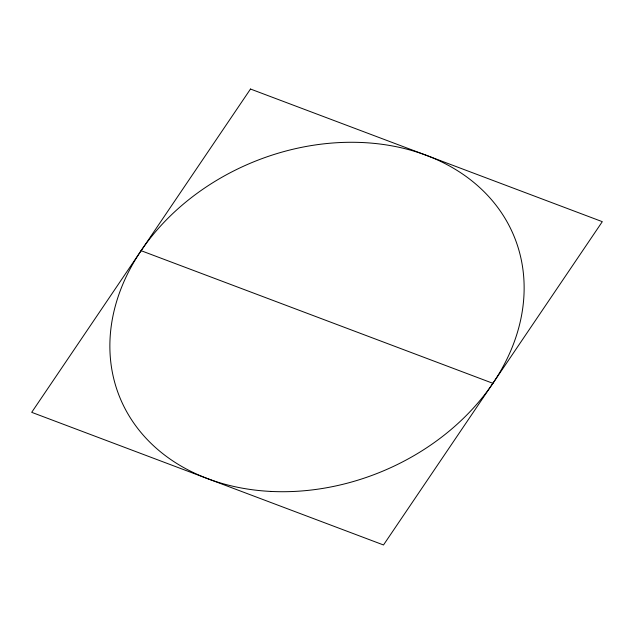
<?xml version="1.0" encoding="UTF-8"?>
<svg xmlns="http://www.w3.org/2000/svg" width="634" height="634" viewBox="0 0 634 634"><rect width="100%" height="100%" fill="white"/><g stroke="black" fill="none" stroke-linecap="round" stroke-linejoin="round"><path stroke-width="0.95" d="M141.097 250.684L492.903 383.316M250.501 89.029L31.7 412.33L383.499 544.971L602.3 221.67L250.501 89.029M271.154 491.445A212.953 167.582 -22.1 0 0 514.863 238.265A212.953 167.582 -22.1 0 0 164.991 221.29A212.953 167.582 -22.1 0 0 271.154 491.445"/></g></svg>
